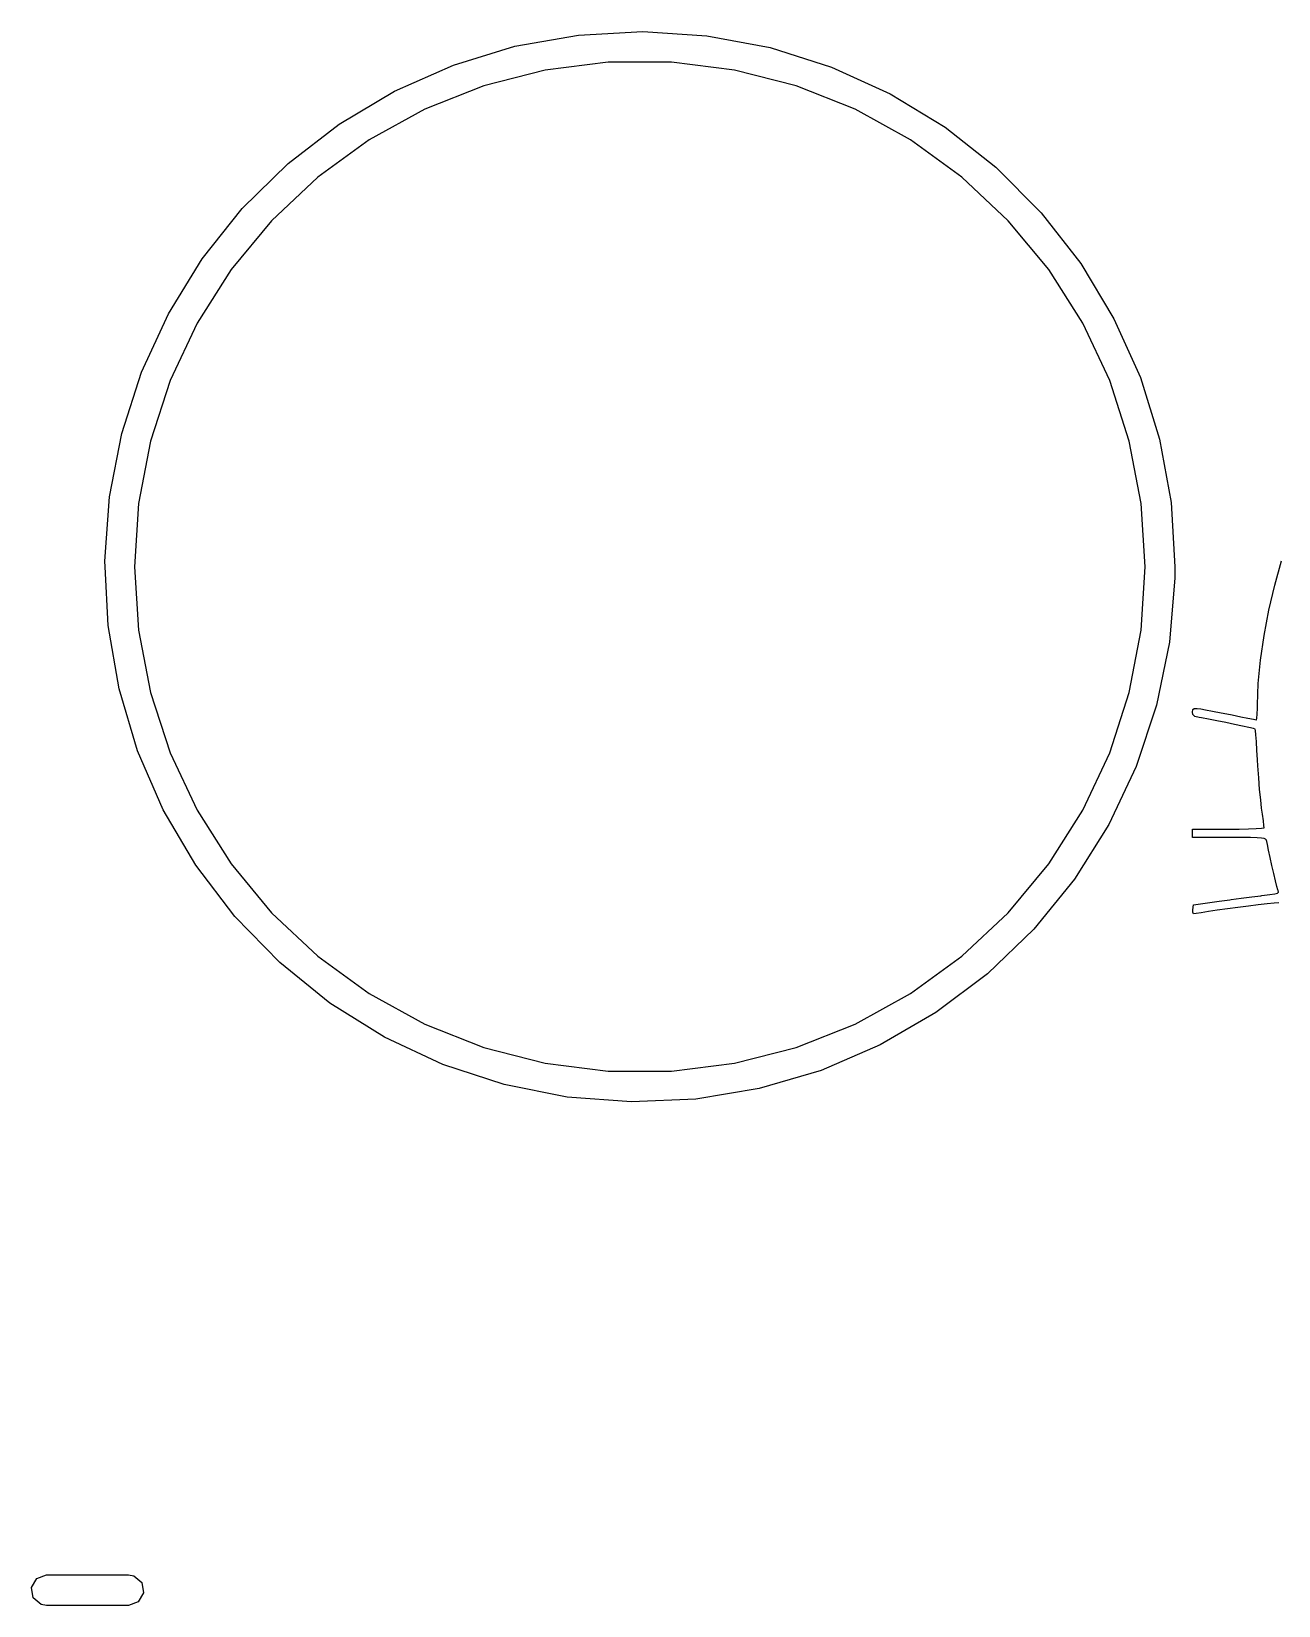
# Model space of a CAD drawing. Extents: x 83 to 117, y -104 to -70.4.
# Drawn here: x 83.03 to 89.12, y -78.08 to -70.39 of the extents above; entities that cross this region are included whole.
import ezdxf

# ---------------------------------------------------------------- set-up
doc = ezdxf.new("R2010")
doc.units = 0
doc.layers.add('BLACK', color=7, linetype='CONTINUOUS')

msp = doc.modelspace()

# ---------------------------------------------------------------- linework, layer by layer
at = {"layer": 'BLACK', "linetype": 'CONTINUOUS'}
for p, q in [((85.3895, -70.4573), (85.6994, -70.4023)), ((85.6994, -70.4023), (86.0137, -70.385)), ((86.0137, -70.385), (86.3277, -70.4056)), ((86.3277, -70.4056), (86.6371, -70.4638)), ((85.0885, -70.549), (85.3895, -70.4573)), ((86.6371, -70.4638), (86.9371, -70.5587)), ((84.8006, -70.6763), (85.0885, -70.549)), ((85.5372, -70.5739), (85.2368, -70.651)), ((85.8449, -70.535), (85.5372, -70.5739)), ((86.1551, -70.535), (85.8449, -70.535)), ((86.4628, -70.5739), (86.1551, -70.535)), ((86.7632, -70.651), (86.4628, -70.5739)), ((86.9371, -70.5587), (87.2236, -70.689)), ((85.2368, -70.651), (84.9484, -70.7652)), ((87.0516, -70.7652), (86.7632, -70.651)), ((84.5302, -70.8372), (84.8006, -70.6763)), ((87.2236, -70.689), (87.4924, -70.8527)), ((84.9484, -70.7652), (84.6766, -70.9146)), ((87.3234, -70.9146), (87.0516, -70.7652)), ((84.281, -71.0294), (84.5302, -70.8372)), ((87.4924, -70.8527), (87.7396, -71.0475)), ((84.6766, -70.9146), (84.4256, -71.0969)), ((87.5744, -71.0969), (87.3234, -70.9146)), ((84.0567, -71.2502), (84.281, -71.0294)), ((87.7396, -71.0475), (87.9615, -71.2707)), ((84.4256, -71.0969), (84.1995, -71.3093)), ((87.8005, -71.3093), (87.5744, -71.0969)), ((83.8605, -71.4964), (84.0567, -71.2502)), ((87.9615, -71.2707), (88.1551, -71.5188)), ((84.1995, -71.3093), (84.0018, -71.5482)), ((87.9982, -71.5482), (87.8005, -71.3093)), ((83.6954, -71.7643), (83.8605, -71.4964)), ((84.0018, -71.5482), (83.8356, -71.8101)), ((88.1644, -71.8101), (87.9982, -71.5482)), ((88.1551, -71.5188), (88.3174, -71.7885)), ((83.5636, -72.0501), (83.6954, -71.7643)), ((83.8356, -71.8101), (83.7036, -72.0908)), ((88.2964, -72.0908), (88.1644, -71.8101)), ((88.3174, -71.7885), (88.4462, -72.0757)), ((83.4672, -72.3497), (83.5636, -72.0501)), ((83.7036, -72.0908), (83.6077, -72.3858)), ((88.3923, -72.3858), (88.2964, -72.0908)), ((88.4462, -72.0757), (88.5395, -72.3762)), ((83.4074, -72.6587), (83.4672, -72.3497)), ((83.6077, -72.3858), (83.5496, -72.6904)), ((88.4504, -72.6904), (88.3923, -72.3858)), ((88.5395, -72.3762), (88.5961, -72.6858)), ((83.3851, -72.9726), (83.4074, -72.6587)), ((83.5496, -72.6904), (83.5301, -73)), ((88.4699, -73), (88.4504, -72.6904)), ((88.5961, -72.6858), (88.615, -73)), ((83.3865, -73), (83.3851, -72.9726)), ((89.1031, -73.0894), (89.136, -72.971)), ((83.4008, -73.287), (83.3865, -73)), ((83.5301, -73), (83.5496, -73.3096)), ((88.4504, -73.3096), (88.4699, -73)), ((88.6144, -73.0548), (88.5889, -73.3685)), ((88.615, -73), (88.6144, -73.0548)), ((89.0745, -73.2124), (89.1031, -73.0894)), ((89.051, -73.3363), (89.0745, -73.2124)), ((83.4541, -73.5971), (83.4008, -73.287)), ((83.5496, -73.3096), (83.6077, -73.6142)), ((88.3923, -73.6142), (88.4504, -73.3096)), ((89.0334, -73.4571), (89.051, -73.3363)), ((88.5889, -73.3685), (88.5259, -73.6768)), ((89.0222, -73.571), (89.0334, -73.4571)), ((89.0183, -73.6742), (89.0222, -73.571)), ((83.5443, -73.8987), (83.4541, -73.5971)), ((83.6077, -73.6142), (83.7036, -73.9092)), ((88.2964, -73.9092), (88.3923, -73.6142)), ((88.5259, -73.6768), (88.4263, -73.9754)), ((88.7017, -73.7099), (88.7027, -73.6975)), ((88.7032, -73.722), (88.7017, -73.7099)), ((88.7027, -73.6975), (88.7086, -73.6922)), ((88.712, -73.731), (88.7032, -73.722)), ((88.7086, -73.6922), (88.7238, -73.6923)), ((88.7329, -73.7365), (88.712, -73.731)), ((88.7238, -73.6923), (88.7412, -73.6946)), ((88.7443, -73.7385), (88.7329, -73.7365)), ((88.7412, -73.6946), (88.7643, -73.6985)), ((88.7794, -73.7451), (88.7443, -73.7385)), ((88.7643, -73.6985), (88.7992, -73.705)), ((88.8202, -73.7531), (88.7794, -73.7451)), ((88.7992, -73.705), (88.8415, -73.7133)), ((88.8415, -73.7133), (88.8869, -73.7226)), ((88.8869, -73.7226), (88.8954, -73.7243)), ((88.8954, -73.7243), (88.9369, -73.733)), ((88.9369, -73.733), (88.9723, -73.7402)), ((88.9723, -73.7402), (88.9986, -73.7455)), ((88.9986, -73.7455), (89.0127, -73.7481)), ((89.0141, -73.7483), (89.016, -73.7406)), ((89.016, -73.7406), (89.0174, -73.72)), ((89.0174, -73.72), (89.0182, -73.6902)), ((89.0182, -73.6902), (89.0183, -73.6742)), ((88.8636, -73.7618), (88.8202, -73.7531)), ((88.9062, -73.7706), (88.8636, -73.7618)), ((88.9451, -73.7787), (88.9062, -73.7706)), ((88.9771, -73.7856), (88.9451, -73.7787)), ((88.999, -73.7907), (88.9771, -73.7856)), ((89.0076, -73.7932), (88.999, -73.7907)), ((89.0088, -73.8001), (89.0076, -73.7932)), ((89.0108, -73.8213), (89.0088, -73.8001)), ((89.0133, -73.8541), (89.0108, -73.8213)), ((89.0127, -73.7481), (89.0141, -73.7483)), ((83.67, -74.1872), (83.5443, -73.8987)), ((89.0134, -73.8556), (89.0133, -73.8541)), ((89.016, -73.8957), (89.0134, -73.8556)), ((89.0187, -73.9433), (89.016, -73.8957)), ((83.7036, -73.9092), (83.8356, -74.1899)), ((88.1644, -74.1899), (88.2964, -73.9092)), ((88.4263, -73.9754), (88.2915, -74.2598)), ((89.0205, -73.9733), (89.0187, -73.9433)), ((89.0246, -74.0312), (89.0205, -73.9733)), ((89.0294, -74.0884), (89.0246, -74.0312)), ((89.0344, -74.1394), (89.0294, -74.0884)), ((83.8295, -74.4585), (83.67, -74.1872)), ((83.8356, -74.1899), (84.0018, -74.4518)), ((87.9982, -74.4518), (88.1644, -74.1899)), ((89.0392, -74.1791), (89.0344, -74.1394)), ((89.0432, -74.2083), (89.0392, -74.1791)), ((89.0476, -74.2407), (89.0432, -74.2083)), ((88.2915, -74.2598), (88.1236, -74.526)), ((88.7017, -74.3233), (88.7017, -74.2817)), ((88.7017, -74.2817), (88.8767, -74.2817)), ((88.8767, -74.2817), (88.9286, -74.2814)), ((88.9286, -74.2814), (88.9745, -74.2805)), ((88.9745, -74.2805), (89.0117, -74.2791)), ((89.0117, -74.2791), (89.038, -74.2774)), ((89.038, -74.2774), (89.0508, -74.2755)), ((89.0506, -74.2641), (89.0476, -74.2407)), ((89.0517, -74.2748), (89.0506, -74.2641)), ((89.0508, -74.2755), (89.0517, -74.2748)), ((88.882, -74.3233), (88.7017, -74.3233)), ((88.9406, -74.3234), (88.882, -74.3233)), ((88.9847, -74.3236), (88.9406, -74.3234)), ((89.0165, -74.3243), (88.9847, -74.3236)), ((89.0379, -74.3257), (89.0165, -74.3243)), ((89.0513, -74.3279), (89.0379, -74.3257)), ((89.0586, -74.3313), (89.0513, -74.3279)), ((89.0621, -74.3359), (89.0586, -74.3313)), ((89.0627, -74.3378), (89.0621, -74.3359)), ((89.0638, -74.3421), (89.0627, -74.3378)), ((89.0671, -74.3567), (89.0638, -74.3421)), ((89.0731, -74.384), (89.0671, -74.3567)), ((89.0809, -74.4198), (89.0731, -74.384)), ((89.0897, -74.4601), (89.0809, -74.4198)), ((84.0205, -74.7087), (83.8295, -74.4585)), ((84.0018, -74.4518), (84.1995, -74.6907)), ((87.8005, -74.6907), (87.9982, -74.4518)), ((89.0985, -74.4992), (89.0897, -74.4601)), ((89.107, -74.5352), (89.0985, -74.4992)), ((88.1236, -74.526), (87.9249, -74.77)), ((89.114, -74.5628), (89.107, -74.5352)), ((89.1185, -74.578), (89.114, -74.5628)), ((89.1161, -74.5942), (89.1208, -74.5891)), ((89.1199, -74.5818), (89.1185, -74.578)), ((89.1208, -74.5891), (89.1199, -74.5818)), ((88.7032, -74.6757), (88.7058, -74.6525)), ((88.7058, -74.6525), (88.8308, -74.6346)), ((88.8308, -74.6346), (88.8837, -74.6271)), ((88.923, -74.6641), (88.8715, -74.671)), ((88.8837, -74.6271), (88.8896, -74.6263)), ((88.8896, -74.6263), (88.9394, -74.6196)), ((88.9743, -74.6576), (88.923, -74.6641)), ((88.9394, -74.6196), (88.9918, -74.6127)), ((89.0226, -74.6519), (88.9743, -74.6576)), ((88.9918, -74.6127), (89.0348, -74.6073)), ((89.0653, -74.6472), (89.0226, -74.6519)), ((89.0348, -74.6073), (89.0407, -74.6066)), ((89.0407, -74.6066), (89.0788, -74.6019)), ((89.0996, -74.6439), (89.0653, -74.6472)), ((89.0788, -74.6019), (89.103, -74.5981)), ((89.1229, -74.6424), (89.0996, -74.6439)), ((89.103, -74.5981), (89.1161, -74.5942)), ((84.2401, -74.9341), (84.0205, -74.7087)), ((84.1995, -74.6907), (84.4256, -74.9031)), ((87.5744, -74.9031), (87.8005, -74.6907)), ((88.7024, -74.687), (88.7032, -74.6757)), ((88.7062, -74.6957), (88.7024, -74.687)), ((88.7198, -74.6947), (88.7062, -74.6957)), ((88.7427, -74.6903), (88.7198, -74.6947)), ((88.7786, -74.6844), (88.7427, -74.6903)), ((88.8225, -74.6778), (88.7786, -74.6844)), ((88.8715, -74.671), (88.8225, -74.6778)), ((87.9249, -74.77), (87.6983, -74.9885)), ((84.4852, -75.1316), (84.2401, -74.9341)), ((84.4256, -74.9031), (84.6766, -75.0854)), ((87.3234, -75.0854), (87.5744, -74.9031)), ((87.6983, -74.9885), (87.4471, -75.1781)), ((84.6766, -75.0854), (84.9484, -75.2348)), ((87.0516, -75.2348), (87.3234, -75.0854)), ((84.7522, -75.2981), (84.4852, -75.1316)), ((87.4471, -75.1781), (87.175, -75.3362)), ((84.9484, -75.2348), (85.2368, -75.349)), ((86.7632, -75.349), (87.0516, -75.2348)), ((85.0374, -75.4314), (84.7522, -75.2981)), ((85.2368, -75.349), (85.5372, -75.4261)), ((86.4628, -75.4261), (86.7632, -75.349)), ((87.175, -75.3362), (86.8858, -75.4604)), ((85.3364, -75.5294), (85.0374, -75.4314)), ((85.5372, -75.4261), (85.8449, -75.465)), ((86.1551, -75.465), (86.4628, -75.4261)), ((85.8449, -75.465), (86.1551, -75.465)), ((86.8858, -75.4604), (86.5838, -75.549)), ((85.6451, -75.5908), (85.3364, -75.5294)), ((85.9589, -75.6147), (85.6451, -75.5908)), ((86.5838, -75.549), (86.2733, -75.6007)), ((86.2733, -75.6007), (85.9589, -75.6147)), ((83.0261, -77.987), (83.0518, -77.9425)), ((83.0518, -77.9425), (83.1, -77.925)), ((83.1, -77.925), (83.5, -77.925)), ((83.5, -77.925), (83.5257, -77.9295)), ((83.5257, -77.9295), (83.565, -77.9625)), ((83.565, -77.9625), (83.5739, -78.013)), ((83.035, -78.0375), (83.0261, -77.987)), ((83.0743, -78.0705), (83.035, -78.0375)), ((83.5739, -78.013), (83.5482, -78.0575)), ((83.1, -78.075), (83.0743, -78.0705)), ((83.5, -78.075), (83.1, -78.075)), ((83.5482, -78.0575), (83.5, -78.075))]:
    msp.add_line(p, q, dxfattribs=at)

doc.saveas('drawing.dxf')
